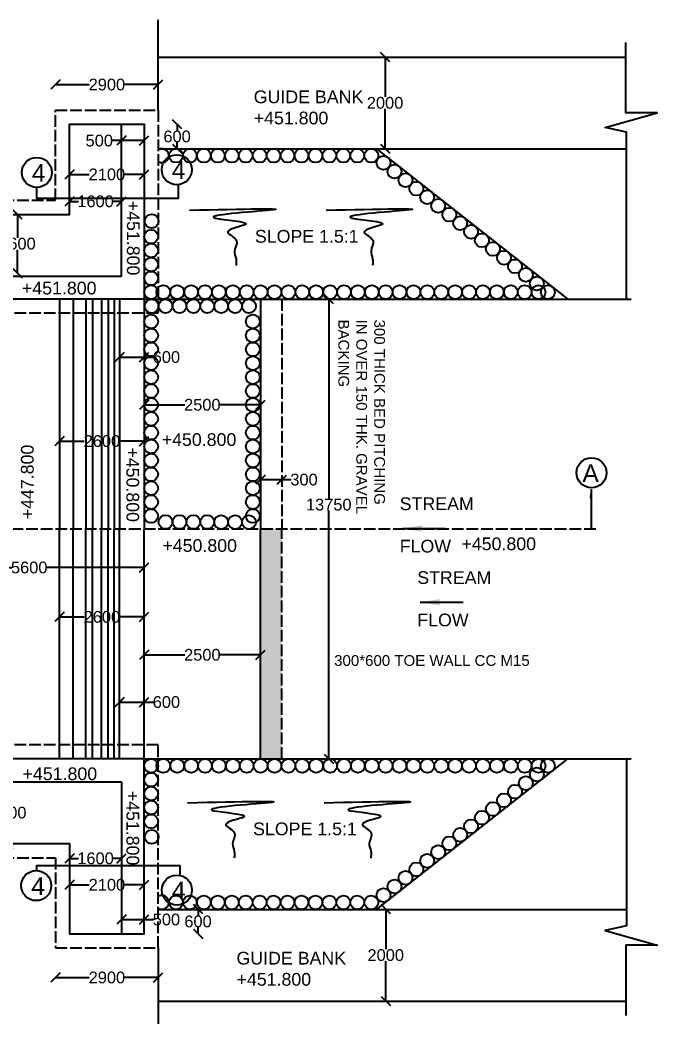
# Model space of a CAD drawing. Header units: millimetres. Extents: x 5124 to 3633060, y 2311 to 45957943.
# Drawn here: x 3617628 to 3624137, y 45935061 to 45945258 of the extents above; entities that cross this region are included whole.
import ezdxf

# ---------------------------------------------------------------- set-up
doc = ezdxf.new("R2010")
doc.units = ezdxf.units.MM
doc.header["$MEASUREMENT"] = 0
doc.linetypes.add('ACAD_ISO02W100', pattern=[15, 12, -3])
for name, color, linetype in [('DIMENSION', 7, 'Continuous'), ('DRAWING', 7, 'Continuous'), ('TEXT', 7, 'Continuous')]:
    doc.layers.add(name, color=color, linetype=linetype)
doc.styles.get("Standard").update_dxf_attribs({"font": 'arial.ttf', "height": 120})
doc.dimstyles.get("Standard").update_dxf_attribs({"dimtxt": 200, "dimasz": 110, "dimexe": 0.18, "dimexo": 0.0625, "dimgap": 0.09, "dimtad": 0, "dimtih": 1, "dimtoh": 1, "dimdec": 0, "dimzin": 0, "dimdsep": 46, "dimtxsty": 'Standard', "dimblk": 'OBLIQUE', "dimcen": 0.09, "dimse1": 1, "dimse2": 1, "dimadec": 0, "dimazin": 0, "dimtfac": 1, "dimtdec": 0, "dimtofl": 0, "dimtmove": 0, "dimatfit": 3, "dimfxl": 1, "dimtolj": 1, "dimtzin": 0, "dimarcsym": 0})

# ---------------------------------------------------------------- blocks, each defined once
blk = doc.blocks.new('_Oblique')
at = {"color": 0, "linetype": 'ByBlock', "lineweight": -2}
blk.add_line((-0.5, -0.5), (0.5, 0.5), dxfattribs=at)
blk = doc.blocks.new('*D183')
at = {"layer": 'Defpoints', "color": 0, "linetype": 'Continuous', "transparency": 16777216}
for p in [(3616548, 45939658), (3618896, 45939658), (3618896, 45939658)]:
    blk.add_point(p, dxfattribs=at)
at = {"layer": 'DIMENSION', "color": 0, "linetype": 'Continuous', "lineweight": -2, "transparency": 16777216}
for p, q in [((3616548, 45939658), (3617543, 45939658)), ((3618896, 45939658), (3617901, 45939658))]:
    blk.add_line(p, q, dxfattribs=at)
at = {"layer": 'DIMENSION', "color": 0, "linetype": 'Continuous', "lineweight": -2, "transparency": 16777216, "xscale": 95, "yscale": 95, "zscale": 95, "rotation": 180}
blk.add_blockref('_Oblique', (3616548, 45939658), dxfattribs=at)
at = {"layer": 'DIMENSION', "color": 0, "linetype": 'Continuous', "lineweight": -2, "transparency": 16777216, "xscale": 95, "yscale": 95, "zscale": 95}
blk.add_blockref('_Oblique', (3618896, 45939658), dxfattribs=at)
at = {"layer": 'DIMENSION', "color": 0, "linetype": 'Continuous', "transparency": 16777216, "insert": (3617722, 45939658), "char_height": 120, "attachment_point": 5}
blk.add_mtext('\\A1;5600', dxfattribs=at)
blk = doc.blocks.new('*D187')
at = {"layer": 'Defpoints', "color": 0, "linetype": 'Continuous', "transparency": 16777216}
for p in [(3617557, 45943270), (3617557, 45942670), (3617602, 45942670)]:
    blk.add_point(p, dxfattribs=at)
at = {"layer": 'DIMENSION', "color": 0, "linetype": 'Continuous', "lineweight": -2, "transparency": 16777216}
for p, q in [((3617602, 45943270), (3617602, 45943031)), ((3617602, 45942670), (3617602, 45942909))]:
    blk.add_line(p, q, dxfattribs=at)
at = {"layer": 'DIMENSION', "color": 0, "linetype": 'Continuous', "lineweight": -2, "transparency": 16777216, "xscale": 95, "yscale": 95, "zscale": 95}
for p, rotation in [((3617602, 45943270), 90), ((3617602, 45942670), 270)]:
    blk.add_blockref('_Oblique', p, dxfattribs=dict(at, rotation=rotation))
at = {"layer": 'DIMENSION', "color": 0, "linetype": 'Continuous', "transparency": 16777216, "insert": (3617602, 45942970), "char_height": 120, "attachment_point": 5}
blk.add_mtext('\\A1;1600', dxfattribs=at)
blk = doc.blocks.new('*D188')
at = {"layer": 'Defpoints', "color": 0, "linetype": 'Continuous', "transparency": 16777216}
for p in [(3618135, 45943403), (3618666, 45943403), (3618666, 45943403)]:
    blk.add_point(p, dxfattribs=at)
at = {"layer": 'DIMENSION', "color": 0, "linetype": 'Continuous', "lineweight": -2, "transparency": 16777216}
for p, q in [((3618135, 45943403), (3618227, 45943403)), ((3618666, 45943403), (3618574, 45943403))]:
    blk.add_line(p, q, dxfattribs=at)
at = {"layer": 'DIMENSION', "color": 0, "linetype": 'Continuous', "lineweight": -2, "transparency": 16777216, "xscale": 95, "yscale": 95, "zscale": 95, "rotation": 180}
blk.add_blockref('_Oblique', (3618135, 45943403), dxfattribs=at)
at = {"layer": 'DIMENSION', "color": 0, "linetype": 'Continuous', "lineweight": -2, "transparency": 16777216, "xscale": 95, "yscale": 95, "zscale": 95}
blk.add_blockref('_Oblique', (3618666, 45943403), dxfattribs=at)
at = {"layer": 'DIMENSION', "color": 0, "linetype": 'Continuous', "transparency": 16777216, "insert": (3618400, 45943403), "char_height": 120, "attachment_point": 5}
blk.add_mtext('\\A1;1600', dxfattribs=at)
blk = doc.blocks.new('*D189')
at = {"layer": 'Defpoints', "color": 0, "linetype": 'Continuous', "transparency": 16777216}
for p in [(3618135, 45943678), (3618896, 45943678), (3618896, 45943678)]:
    blk.add_point(p, dxfattribs=at)
at = {"layer": 'DIMENSION', "color": 0, "linetype": 'Continuous', "lineweight": -2, "transparency": 16777216}
for p, q in [((3618135, 45943678), (3618336, 45943678)), ((3618896, 45943678), (3618696, 45943678))]:
    blk.add_line(p, q, dxfattribs=at)
at = {"layer": 'DIMENSION', "color": 0, "linetype": 'Continuous', "lineweight": -2, "transparency": 16777216, "xscale": 95, "yscale": 95, "zscale": 95, "rotation": 180}
blk.add_blockref('_Oblique', (3618135, 45943678), dxfattribs=at)
at = {"layer": 'DIMENSION', "color": 0, "linetype": 'Continuous', "lineweight": -2, "transparency": 16777216, "xscale": 95, "yscale": 95, "zscale": 95}
blk.add_blockref('_Oblique', (3618896, 45943678), dxfattribs=at)
at = {"layer": 'DIMENSION', "color": 0, "linetype": 'Continuous', "transparency": 16777216, "insert": (3618516, 45943678), "char_height": 120, "attachment_point": 5}
blk.add_mtext('\\A1;2100', dxfattribs=at)
blk = doc.blocks.new('*D190')
at = {"layer": 'Defpoints', "color": 0, "linetype": 'Continuous', "transparency": 16777216}
for p in [(3618666, 45944036), (3618896, 45944036), (3618666, 45944024)]:
    blk.add_point(p, dxfattribs=at)
at = {"layer": 'DIMENSION', "color": 0, "linetype": 'Continuous', "lineweight": -2, "transparency": 16777216}
for p, q in [((3618666, 45944024), (3618571, 45944024)), ((3618896, 45944024), (3618666, 45944024))]:
    blk.add_line(p, q, dxfattribs=at)
at = {"layer": 'DIMENSION', "color": 0, "linetype": 'Continuous', "lineweight": -2, "transparency": 16777216, "xscale": 95, "yscale": 95, "zscale": 95, "rotation": 180}
blk.add_blockref('_Oblique', (3618666, 45944024), dxfattribs=at)
at = {"layer": 'DIMENSION', "color": 0, "linetype": 'Continuous', "lineweight": -2, "transparency": 16777216, "xscale": 95, "yscale": 95, "zscale": 95}
blk.add_blockref('_Oblique', (3618896, 45944024), dxfattribs=at)
at = {"layer": 'DIMENSION', "color": 0, "linetype": 'Continuous', "transparency": 16777216, "insert": (3618438, 45944024), "char_height": 120, "attachment_point": 5}
blk.add_mtext('\\A1;500', dxfattribs=at)
blk = doc.blocks.new('*D191')
at = {"layer": 'Defpoints', "color": 0, "linetype": 'Continuous', "transparency": 16777216}
for p in [(3618896, 45944191), (3619233, 45944191), (3619041, 45943942)]:
    blk.add_point(p, dxfattribs=at)
at = {"layer": 'DIMENSION', "color": 0, "linetype": 'Continuous', "lineweight": -2, "transparency": 16777216}
for p, q in [((3619233, 45944191), (3619233, 45944128)), ((3619233, 45943942), (3619233, 45944005))]:
    blk.add_line(p, q, dxfattribs=at)
at = {"layer": 'DIMENSION', "color": 0, "linetype": 'Continuous', "lineweight": -2, "transparency": 16777216, "xscale": 95, "yscale": 95, "zscale": 95}
for p, rotation in [((3619233, 45944191), 90), ((3619233, 45943942), 270)]:
    blk.add_blockref('_Oblique', p, dxfattribs=dict(at, rotation=rotation))
at = {"layer": 'DIMENSION', "color": 0, "linetype": 'Continuous', "transparency": 16777216, "insert": (3619233, 45944066), "char_height": 120, "attachment_point": 5}
blk.add_mtext('\\A1;600', dxfattribs=at)
blk = doc.blocks.new('*D192')
at = {"layer": 'Defpoints', "color": 0, "linetype": 'Continuous', "transparency": 16777216}
for p in [(3619041, 45944597), (3617991, 45944335), (3619041, 45944335)]:
    blk.add_point(p, dxfattribs=at)
at = {"layer": 'DIMENSION', "color": 0, "linetype": 'Continuous', "lineweight": -2, "transparency": 16777216}
for p, q in [((3617991, 45944597), (3618336, 45944597)), ((3619041, 45944597), (3618696, 45944597))]:
    blk.add_line(p, q, dxfattribs=at)
at = {"layer": 'DIMENSION', "color": 0, "linetype": 'Continuous', "lineweight": -2, "transparency": 16777216, "xscale": 95, "yscale": 95, "zscale": 95, "rotation": 180}
blk.add_blockref('_Oblique', (3617991, 45944597), dxfattribs=at)
at = {"layer": 'DIMENSION', "color": 0, "linetype": 'Continuous', "lineweight": -2, "transparency": 16777216, "xscale": 95, "yscale": 95, "zscale": 95}
blk.add_blockref('_Oblique', (3619041, 45944597), dxfattribs=at)
at = {"layer": 'DIMENSION', "color": 0, "linetype": 'Continuous', "transparency": 16777216, "insert": (3618516, 45944597), "char_height": 120, "attachment_point": 5}
blk.add_mtext('\\A1;2900', dxfattribs=at)
blk = doc.blocks.new('*D194')
at = {"layer": 'Defpoints', "color": 0, "linetype": 'Continuous', "transparency": 16777216}
for p in [(3621358, 45944879), (3621600, 45944879), (3621600, 45943942)]:
    blk.add_point(p, dxfattribs=at)
at = {"layer": 'DIMENSION', "color": 0, "linetype": 'Continuous', "lineweight": -2, "transparency": 16777216}
for p, q in [((3621358, 45944879), (3621358, 45944472)), ((3621358, 45943942), (3621358, 45944349))]:
    blk.add_line(p, q, dxfattribs=at)
at = {"layer": 'DIMENSION', "color": 0, "linetype": 'Continuous', "lineweight": -2, "transparency": 16777216, "xscale": 95, "yscale": 95, "zscale": 95}
for p, rotation in [((3621358, 45944879), 90), ((3621358, 45943942), 270)]:
    blk.add_blockref('_Oblique', p, dxfattribs=dict(at, rotation=rotation))
at = {"layer": 'DIMENSION', "color": 0, "linetype": 'Continuous', "transparency": 16777216, "insert": (3621358, 45944410), "char_height": 120, "attachment_point": 5}
blk.add_mtext('\\A1;2000', dxfattribs=at)
blk = doc.blocks.new('*D195')
at = {"layer": 'Defpoints', "color": 0, "linetype": 'Continuous', "transparency": 16777216}
for p in [(3618645, 45941810), (3618896, 45941810), (3618896, 45941810)]:
    blk.add_point(p, dxfattribs=at)
at = {"layer": 'DIMENSION', "color": 0, "linetype": 'Continuous', "lineweight": -2, "transparency": 16777216}
for p, q in [((3618645, 45941810), (3618896, 45941810)), ((3618896, 45941810), (3618991, 45941810))]:
    blk.add_line(p, q, dxfattribs=at)
at = {"layer": 'DIMENSION', "color": 0, "linetype": 'Continuous', "lineweight": -2, "transparency": 16777216, "xscale": 95, "yscale": 95, "zscale": 95, "rotation": 180}
blk.add_blockref('_Oblique', (3618645, 45941810), dxfattribs=at)
at = {"layer": 'DIMENSION', "color": 0, "linetype": 'Continuous', "lineweight": -2, "transparency": 16777216, "xscale": 95, "yscale": 95, "zscale": 95}
blk.add_blockref('_Oblique', (3618896, 45941810), dxfattribs=at)
at = {"layer": 'DIMENSION', "color": 0, "linetype": 'Continuous', "transparency": 16777216, "insert": (3619124, 45941810), "char_height": 120, "attachment_point": 5}
blk.add_mtext('\\A1;600', dxfattribs=at)
blk = doc.blocks.new('*D196')
at = {"layer": 'Defpoints', "color": 0, "linetype": 'Continuous', "transparency": 16777216}
for p in [(3618896, 45941322), (3620086, 45941322), (3620086, 45941322)]:
    blk.add_point(p, dxfattribs=at)
at = {"layer": 'DIMENSION', "color": 0, "linetype": 'Continuous', "lineweight": -2, "transparency": 16777216}
for p, q in [((3618896, 45941322), (3619311, 45941322)), ((3620086, 45941322), (3619671, 45941322))]:
    blk.add_line(p, q, dxfattribs=at)
at = {"layer": 'DIMENSION', "color": 0, "linetype": 'Continuous', "lineweight": -2, "transparency": 16777216, "xscale": 95, "yscale": 95, "zscale": 95, "rotation": 180}
blk.add_blockref('_Oblique', (3618896, 45941322), dxfattribs=at)
at = {"layer": 'DIMENSION', "color": 0, "linetype": 'Continuous', "lineweight": -2, "transparency": 16777216, "xscale": 95, "yscale": 95, "zscale": 95}
blk.add_blockref('_Oblique', (3620086, 45941322), dxfattribs=at)
at = {"layer": 'DIMENSION', "color": 0, "linetype": 'Continuous', "transparency": 16777216, "insert": (3619491, 45941322), "char_height": 120, "attachment_point": 5}
blk.add_mtext('\\A1;2500', dxfattribs=at)
blk = doc.blocks.new('*D197')
at = {"layer": 'Defpoints', "color": 0, "linetype": 'Continuous', "transparency": 16777216}
for p in [(3620086, 45940557), (3620303, 45940557), (3620303, 45940557)]:
    blk.add_point(p, dxfattribs=at)
at = {"layer": 'DIMENSION', "color": 0, "linetype": 'Continuous', "lineweight": -2, "transparency": 16777216}
for p, q in [((3620086, 45940557), (3620303, 45940557)), ((3620303, 45940557), (3620398, 45940557))]:
    blk.add_line(p, q, dxfattribs=at)
at = {"layer": 'DIMENSION', "color": 0, "linetype": 'Continuous', "lineweight": -2, "transparency": 16777216, "xscale": 95, "yscale": 95, "zscale": 95, "rotation": 180}
blk.add_blockref('_Oblique', (3620086, 45940557), dxfattribs=at)
at = {"layer": 'DIMENSION', "color": 0, "linetype": 'Continuous', "lineweight": -2, "transparency": 16777216, "xscale": 95, "yscale": 95, "zscale": 95}
blk.add_blockref('_Oblique', (3620303, 45940557), dxfattribs=at)
at = {"layer": 'DIMENSION', "color": 0, "linetype": 'Continuous', "transparency": 16777216, "insert": (3620530, 45940557), "char_height": 120, "attachment_point": 5}
blk.add_mtext('\\A1;300', dxfattribs=at)
blk = doc.blocks.new('*D198')
at = {"layer": 'Defpoints', "color": 0, "linetype": 'Continuous', "transparency": 16777216}
for p in [(3618033, 45940951), (3618896, 45940951), (3618896, 45940951)]:
    blk.add_point(p, dxfattribs=at)
at = {"layer": 'DIMENSION', "color": 0, "linetype": 'Continuous', "lineweight": -2, "transparency": 16777216}
for p, q in [((3618033, 45940951), (3618285, 45940951)), ((3618896, 45940951), (3618645, 45940951))]:
    blk.add_line(p, q, dxfattribs=at)
at = {"layer": 'DIMENSION', "color": 0, "linetype": 'Continuous', "lineweight": -2, "transparency": 16777216, "xscale": 95, "yscale": 95, "zscale": 95, "rotation": 180}
blk.add_blockref('_Oblique', (3618033, 45940951), dxfattribs=at)
at = {"layer": 'DIMENSION', "color": 0, "linetype": 'Continuous', "lineweight": -2, "transparency": 16777216, "xscale": 95, "yscale": 95, "zscale": 95}
blk.add_blockref('_Oblique', (3618896, 45940951), dxfattribs=at)
at = {"layer": 'DIMENSION', "color": 0, "linetype": 'Continuous', "transparency": 16777216, "insert": (3618465, 45940951), "char_height": 120, "attachment_point": 5}
blk.add_mtext('\\A1;2600', dxfattribs=at)
blk = doc.blocks.new('*D199')
at = {"layer": 'Defpoints', "color": 0, "linetype": 'Continuous', "transparency": 16777216}
for p in [(3618033, 45939153), (3618896, 45939153), (3618896, 45939153)]:
    blk.add_point(p, dxfattribs=at)
at = {"layer": 'DIMENSION', "color": 0, "linetype": 'Continuous', "lineweight": -2, "transparency": 16777216}
for p, q in [((3618033, 45939153), (3618285, 45939153)), ((3618896, 45939153), (3618645, 45939153))]:
    blk.add_line(p, q, dxfattribs=at)
at = {"layer": 'DIMENSION', "color": 0, "linetype": 'Continuous', "lineweight": -2, "transparency": 16777216, "xscale": 95, "yscale": 95, "zscale": 95, "rotation": 180}
blk.add_blockref('_Oblique', (3618033, 45939153), dxfattribs=at)
at = {"layer": 'DIMENSION', "color": 0, "linetype": 'Continuous', "lineweight": -2, "transparency": 16777216, "xscale": 95, "yscale": 95, "zscale": 95}
blk.add_blockref('_Oblique', (3618896, 45939153), dxfattribs=at)
at = {"layer": 'DIMENSION', "color": 0, "linetype": 'Continuous', "transparency": 16777216, "insert": (3618465, 45939153), "char_height": 120, "attachment_point": 5}
blk.add_mtext('\\A1;2600', dxfattribs=at)
blk = doc.blocks.new('*D200')
at = {"layer": 'Defpoints', "color": 0, "linetype": 'Continuous', "transparency": 16777216}
for p in [(3618896, 45938765), (3620086, 45938765), (3620086, 45938765)]:
    blk.add_point(p, dxfattribs=at)
at = {"layer": 'DIMENSION', "color": 0, "linetype": 'Continuous', "lineweight": -2, "transparency": 16777216}
for p, q in [((3618896, 45938765), (3619311, 45938765)), ((3620086, 45938765), (3619671, 45938765))]:
    blk.add_line(p, q, dxfattribs=at)
at = {"layer": 'DIMENSION', "color": 0, "linetype": 'Continuous', "lineweight": -2, "transparency": 16777216, "xscale": 95, "yscale": 95, "zscale": 95, "rotation": 180}
blk.add_blockref('_Oblique', (3618896, 45938765), dxfattribs=at)
at = {"layer": 'DIMENSION', "color": 0, "linetype": 'Continuous', "lineweight": -2, "transparency": 16777216, "xscale": 95, "yscale": 95, "zscale": 95}
blk.add_blockref('_Oblique', (3620086, 45938765), dxfattribs=at)
at = {"layer": 'DIMENSION', "color": 0, "linetype": 'Continuous', "transparency": 16777216, "insert": (3619491, 45938765), "char_height": 120, "attachment_point": 5}
blk.add_mtext('\\A1;2500', dxfattribs=at)
blk = doc.blocks.new('*D201')
at = {"layer": 'Defpoints', "color": 0, "linetype": 'Continuous', "transparency": 16777216}
for p in [(3618645, 45938282), (3618896, 45938282), (3618896, 45938282)]:
    blk.add_point(p, dxfattribs=at)
at = {"layer": 'DIMENSION', "color": 0, "linetype": 'Continuous', "lineweight": -2, "transparency": 16777216}
for p, q in [((3618645, 45938282), (3618896, 45938282)), ((3618896, 45938282), (3618991, 45938282))]:
    blk.add_line(p, q, dxfattribs=at)
at = {"layer": 'DIMENSION', "color": 0, "linetype": 'Continuous', "lineweight": -2, "transparency": 16777216, "xscale": 95, "yscale": 95, "zscale": 95, "rotation": 180}
blk.add_blockref('_Oblique', (3618645, 45938282), dxfattribs=at)
at = {"layer": 'DIMENSION', "color": 0, "linetype": 'Continuous', "lineweight": -2, "transparency": 16777216, "xscale": 95, "yscale": 95, "zscale": 95}
blk.add_blockref('_Oblique', (3618896, 45938282), dxfattribs=at)
at = {"layer": 'DIMENSION', "color": 0, "linetype": 'Continuous', "transparency": 16777216, "insert": (3619124, 45938282), "char_height": 120, "attachment_point": 5}
blk.add_mtext('\\A1;600', dxfattribs=at)
blk = doc.blocks.new('*D204')
at = {"layer": 'Defpoints', "color": 0, "linetype": 'Continuous', "transparency": 16777216}
for p in [(3617508, 45937468), (3617508, 45936834), (3617508, 45936834)]:
    blk.add_point(p, dxfattribs=at)
at = {"layer": 'DIMENSION', "color": 0, "linetype": 'Continuous', "lineweight": -2, "transparency": 16777216}
for p, q in [((3617508, 45937468), (3617508, 45937212)), ((3617508, 45936834), (3617508, 45937090))]:
    blk.add_line(p, q, dxfattribs=at)
at = {"layer": 'DIMENSION', "color": 0, "linetype": 'Continuous', "lineweight": -2, "transparency": 16777216, "xscale": 95, "yscale": 95, "zscale": 95}
for p, rotation in [((3617508, 45937468), 90), ((3617508, 45936834), 270)]:
    blk.add_blockref('_Oblique', p, dxfattribs=dict(at, rotation=rotation))
at = {"layer": 'DIMENSION', "color": 0, "linetype": 'Continuous', "transparency": 16777216, "insert": (3617508, 45937151), "char_height": 120, "attachment_point": 5}
blk.add_mtext('\\A1;1600', dxfattribs=at)
blk = doc.blocks.new('*D209')
at = {"layer": 'Defpoints', "color": 0, "linetype": 'Continuous', "transparency": 16777216}
for p in [(3618135, 45936684), (3618666, 45936684), (3618666, 45936684)]:
    blk.add_point(p, dxfattribs=at)
at = {"layer": 'DIMENSION', "color": 0, "linetype": 'Continuous', "lineweight": -2, "transparency": 16777216}
for p, q in [((3618135, 45936684), (3618227, 45936684)), ((3618666, 45936684), (3618574, 45936684))]:
    blk.add_line(p, q, dxfattribs=at)
at = {"layer": 'DIMENSION', "color": 0, "linetype": 'Continuous', "lineweight": -2, "transparency": 16777216, "xscale": 95, "yscale": 95, "zscale": 95, "rotation": 180}
blk.add_blockref('_Oblique', (3618135, 45936684), dxfattribs=at)
at = {"layer": 'DIMENSION', "color": 0, "linetype": 'Continuous', "lineweight": -2, "transparency": 16777216, "xscale": 95, "yscale": 95, "zscale": 95}
blk.add_blockref('_Oblique', (3618666, 45936684), dxfattribs=at)
at = {"layer": 'DIMENSION', "color": 0, "linetype": 'Continuous', "transparency": 16777216, "insert": (3618400, 45936684), "char_height": 120, "attachment_point": 5}
blk.add_mtext('\\A1;1600', dxfattribs=at)
blk = doc.blocks.new('*D210')
at = {"layer": 'Defpoints', "color": 0, "linetype": 'Continuous', "transparency": 16777216}
for p in [(3618135, 45936413), (3618896, 45936413), (3618896, 45936413)]:
    blk.add_point(p, dxfattribs=at)
at = {"layer": 'DIMENSION', "color": 0, "linetype": 'Continuous', "lineweight": -2, "transparency": 16777216}
for p, q in [((3618135, 45936413), (3618336, 45936413)), ((3618896, 45936413), (3618696, 45936413))]:
    blk.add_line(p, q, dxfattribs=at)
at = {"layer": 'DIMENSION', "color": 0, "linetype": 'Continuous', "lineweight": -2, "transparency": 16777216, "xscale": 95, "yscale": 95, "zscale": 95, "rotation": 180}
blk.add_blockref('_Oblique', (3618135, 45936413), dxfattribs=at)
at = {"layer": 'DIMENSION', "color": 0, "linetype": 'Continuous', "lineweight": -2, "transparency": 16777216, "xscale": 95, "yscale": 95, "zscale": 95}
blk.add_blockref('_Oblique', (3618896, 45936413), dxfattribs=at)
at = {"layer": 'DIMENSION', "color": 0, "linetype": 'Continuous', "transparency": 16777216, "insert": (3618516, 45936413), "char_height": 120, "attachment_point": 5}
blk.add_mtext('\\A1;2100', dxfattribs=at)
blk = doc.blocks.new('*D211')
at = {"layer": 'Defpoints', "color": 0, "linetype": 'Continuous', "transparency": 16777216}
for p in [(3618666, 45936058), (3618896, 45936058), (3618896, 45936058)]:
    blk.add_point(p, dxfattribs=at)
at = {"layer": 'DIMENSION', "color": 0, "linetype": 'Continuous', "lineweight": -2, "transparency": 16777216}
for p, q in [((3618666, 45936058), (3618896, 45936058)), ((3618896, 45936058), (3618991, 45936058))]:
    blk.add_line(p, q, dxfattribs=at)
at = {"layer": 'DIMENSION', "color": 0, "linetype": 'Continuous', "lineweight": -2, "transparency": 16777216, "xscale": 95, "yscale": 95, "zscale": 95, "rotation": 180}
blk.add_blockref('_Oblique', (3618666, 45936058), dxfattribs=at)
at = {"layer": 'DIMENSION', "color": 0, "linetype": 'Continuous', "lineweight": -2, "transparency": 16777216, "xscale": 95, "yscale": 95, "zscale": 95}
blk.add_blockref('_Oblique', (3618896, 45936058), dxfattribs=at)
at = {"layer": 'DIMENSION', "color": 0, "linetype": 'Continuous', "transparency": 16777216, "insert": (3619124, 45936058), "char_height": 120, "attachment_point": 5}
blk.add_mtext('\\A1;500', dxfattribs=at)
blk = doc.blocks.new('*D212')
at = {"layer": 'Defpoints', "color": 0, "linetype": 'Continuous', "transparency": 16777216}
for p in [(3619153, 45936163), (3618896, 45935913), (3619447, 45935913)]:
    blk.add_point(p, dxfattribs=at)
at = {"layer": 'DIMENSION', "color": 0, "linetype": 'Continuous', "lineweight": -2, "transparency": 16777216}
for p, q in [((3619447, 45936163), (3619447, 45936099)), ((3619447, 45935913), (3619447, 45935977))]:
    blk.add_line(p, q, dxfattribs=at)
at = {"layer": 'DIMENSION', "color": 0, "linetype": 'Continuous', "lineweight": -2, "transparency": 16777216, "xscale": 95, "yscale": 95, "zscale": 95}
for p, rotation in [((3619447, 45936163), 90), ((3619447, 45935913), 270)]:
    blk.add_blockref('_Oblique', p, dxfattribs=dict(at, rotation=rotation))
at = {"layer": 'DIMENSION', "color": 0, "linetype": 'Continuous', "transparency": 16777216, "insert": (3619447, 45936038), "char_height": 120, "attachment_point": 5}
blk.add_mtext('\\A1;600', dxfattribs=at)
blk = doc.blocks.new('*D213')
at = {"layer": 'Defpoints', "color": 0, "linetype": 'Continuous', "transparency": 16777216}
for p in [(3617991, 45935769), (3619041, 45935769), (3619041, 45935465)]:
    blk.add_point(p, dxfattribs=at)
at = {"layer": 'DIMENSION', "color": 0, "linetype": 'Continuous', "lineweight": -2, "transparency": 16777216}
for p, q in [((3617991, 45935465), (3618336, 45935465)), ((3619041, 45935465), (3618696, 45935465))]:
    blk.add_line(p, q, dxfattribs=at)
at = {"layer": 'DIMENSION', "color": 0, "linetype": 'Continuous', "lineweight": -2, "transparency": 16777216, "xscale": 95, "yscale": 95, "zscale": 95, "rotation": 180}
blk.add_blockref('_Oblique', (3617991, 45935465), dxfattribs=at)
at = {"layer": 'DIMENSION', "color": 0, "linetype": 'Continuous', "lineweight": -2, "transparency": 16777216, "xscale": 95, "yscale": 95, "zscale": 95}
blk.add_blockref('_Oblique', (3619041, 45935465), dxfattribs=at)
at = {"layer": 'DIMENSION', "color": 0, "linetype": 'Continuous', "transparency": 16777216, "insert": (3618516, 45935465), "char_height": 120, "attachment_point": 5}
blk.add_mtext('\\A1;2900', dxfattribs=at)
blk = doc.blocks.new('*D214')
at = {"layer": 'Defpoints', "color": 0, "linetype": 'Continuous', "transparency": 16777216}
for p in [(3621365, 45936163), (3621365, 45935225), (3621365, 45935225)]:
    blk.add_point(p, dxfattribs=at)
at = {"layer": 'DIMENSION', "color": 0, "linetype": 'Continuous', "lineweight": -2, "transparency": 16777216}
for p, q in [((3621365, 45936163), (3621365, 45935755)), ((3621365, 45935225), (3621365, 45935632))]:
    blk.add_line(p, q, dxfattribs=at)
at = {"layer": 'DIMENSION', "color": 0, "linetype": 'Continuous', "lineweight": -2, "transparency": 16777216, "xscale": 95, "yscale": 95, "zscale": 95}
for p, rotation in [((3621365, 45936163), 90), ((3621365, 45935225), 270)]:
    blk.add_blockref('_Oblique', p, dxfattribs=dict(at, rotation=rotation))
at = {"layer": 'DIMENSION', "color": 0, "linetype": 'Continuous', "transparency": 16777216, "insert": (3621365, 45935694), "char_height": 120, "attachment_point": 5}
blk.add_mtext('\\A1;2000', dxfattribs=at)
blk = doc.blocks.new('*D215')
at = {"layer": 'Defpoints', "color": 0, "linetype": 'Continuous', "transparency": 16777216}
for p in [(3620654, 45942403), (3620783, 45942403), (3620654, 45937701)]:
    blk.add_point(p, dxfattribs=at)
at = {"layer": 'DIMENSION', "color": 0, "linetype": 'Continuous', "lineweight": -2, "transparency": 16777216}
for p, q in [((3620783, 45942403), (3620783, 45940362)), ((3620783, 45937701), (3620783, 45940240))]:
    blk.add_line(p, q, dxfattribs=at)
at = {"layer": 'DIMENSION', "color": 0, "linetype": 'Continuous', "lineweight": -2, "transparency": 16777216, "xscale": 95, "yscale": 95, "zscale": 95}
for p, rotation in [((3620783, 45942403), 90), ((3620783, 45937701), 270)]:
    blk.add_blockref('_Oblique', p, dxfattribs=dict(at, rotation=rotation))
at = {"layer": 'DIMENSION', "color": 0, "linetype": 'Continuous', "transparency": 16777216, "insert": (3620783, 45940301), "char_height": 120, "attachment_point": 5}
blk.add_mtext('\\A1;13750', dxfattribs=at)

msp = doc.modelspace()

# ---------------------------------------------------------------- hatches: boundary and pattern name
at = {"layer": 'DRAWING', "linetype": 'Continuous'}
h = msp.add_hatch(dxfattribs=at)
h.set_pattern_fill('AR-CONC', color=256, scale=10, style=0)
h.set_pattern_definition([(50, (0, 0), (71.72601826, -6.2752135), [7.5, -82.5]), (355, (0, 0), (-13.87513336, 75.21921337), [6, -66]), (100.4514, (5.98, -0.52), (57.85093817, 68.94395421), [6.374019, -70.1142112]), (46.1842, (0, 20), (106.72410486, -16.55190143), [11.25, -123.75]), (96.6356, (8.89, 18.62), (93.46627055, 97.4117871), [9.5610288, -105.1713]), (351.1842, (0, 20), (93.46619451, 97.4118601), [9, -99]), (21, (10, 15), (59.69070521, -40.26188907), [7.5, -82.5]), (326, (10, 15), (24.33153319, 72.5150045), [6, -66]), (71.4514, (14.974, 11.645), (84.02226286, 32.25304967), [6.374019, -70.1142112]), (37.5, (0, 0), (1.215985532, 33.289385383), [0, -65.2, 0, -67, 0, -66.25]), (7.5, (0, 0), (26.306953744, 39.441171188), [0, -38.2, 0, -63.7, 0, -25.25]), (327.5, (-22.3, 0), (53.382243617, -2.255487173), [0, -25, 0, -78, 0, -103.5]), (317.5, (-32.3, 0), (58.318616934, 10.010498233), [0, -32.5, 0, -51.8, 0, -73.5])])
h.paths.add_polyline_path([(3620303.1, 45940052.8), (3620085.9, 45940052.8), (3620085.9, 45937701.3), (3620303.1, 45937701.3)])

# ---------------------------------------------------------------- linework, layer by layer
at = {"layer": 'DIMENSION', "linetype": 'Continuous'}
for points in [[(3619243.3, 45943580.6), (3619243.3, 45943431.6), (3617799.2, 45943431.6), (3617799.2, 45943538.8)], [(3619263.5, 45936513.8), (3619263.5, 45936607.2), (3617798.3, 45936607.2), (3617798.3, 45936556.9)]]:
    msp.add_lwpolyline(points, dxfattribs=at)
for centre in [(3617799.8, 45943698.7), (3619229.6, 45943726.5), (3623467.6, 45940626.9), (3617793.7, 45936405.2), (3619230.9, 45936359.5)]:
    msp.add_circle(centre, 153.7, dxfattribs=at)
at = {"layer": 'DRAWING', "linetype": 'Continuous'}
for points in [[(3619040.7, 45944335.4), (3619040.7, 45945258.4)], [(3623824.9, 45942403), (3623824.9, 45944109.8), (3623605.9, 45944159.1), (3624137.1, 45944309.1), (3623817.4, 45944309.1), (3623817.4, 45945026.6)], [(3619040.7, 45944879.2), (3623817.4, 45944879.2)], [(3612604.6, 45941350.4), (3613113.8, 45941350.4), (3616691.9, 45943126.6), (3616691.9, 45943269.9), (3618135.1, 45943269.9), (3618135.1, 45944191), (3618896.4, 45944191), (3618896.4, 45942403), (3616512.3, 45942403), (3613405.3, 45940840.9), (3613405.3, 45940052.8)], [(3616547.6, 45942636.6), (3618665.7, 45942636.6), (3618665.7, 45944191)], [(3619040.7, 45943941.8), (3623824.9, 45943941.8)], [(3621270.8, 45943941.8), (3623225.4, 45942403)], [(3618032.9, 45942403), (3618032.9, 45940052.8)], [(3618172.1, 45942403), (3618172.1, 45940052.8)], [(3618300.6, 45942403), (3618300.6, 45940052.8)], [(3618368.7, 45942403), (3618368.7, 45940052.8)], [(3618460.2, 45942403), (3618460.2, 45940052.8)], [(3618529.3, 45942403), (3618529.3, 45940052.8)], [(3618590.6, 45942403), (3618590.6, 45940052.8)], [(3618645.1, 45942403), (3618645.1, 45940052.8)], [(3618896.4, 45942403), (3618896.4, 45940052.8)], [(3618896.4, 45942403), (3618896.4, 45940074.7)], [(3618896.4, 45942403), (3623871.3, 45942403)], [(3620085.9, 45942403), (3620085.9, 45940052.8)], [(3612604.6, 45938754), (3613113.8, 45938754), (3616691.9, 45936977.7), (3616691.9, 45936834.5), (3618135.1, 45936834.5), (3618135.1, 45935913.3), (3618896.4, 45935913.3), (3618896.4, 45937701.3), (3616512.3, 45937701.3), (3613405.3, 45939263.5), (3613405.3, 45940051.6)], [(3618032.9, 45937701.3), (3618032.9, 45940051.6)], [(3618172.1, 45937701.3), (3618172.1, 45940051.6)], [(3618300.6, 45937701.3), (3618300.6, 45940051.6)], [(3618368.7, 45937701.3), (3618368.7, 45940051.6)], [(3618460.2, 45937701.3), (3618460.2, 45940051.6)], [(3618529.3, 45937701.3), (3618529.3, 45940051.6)], [(3618590.6, 45937701.3), (3618590.6, 45940051.6)], [(3618645.1, 45937701.3), (3618645.1, 45940051.6)], [(3618896.4, 45937701.3), (3618896.4, 45940051.6)], [(3620085.9, 45937701.3), (3620085.9, 45940051.6)], [(3618896.4, 45937701.3), (3618896.4, 45940029.7)], [(3618896.4, 45937701.3), (3623871.3, 45937701.3)], [(3621270.8, 45936162.5), (3623225.4, 45937701.3)], [(3623824.9, 45937701.3), (3623824.9, 45935994.5), (3623605.9, 45935945.3), (3624137.1, 45935795.3), (3623817.4, 45935795.3), (3623817.4, 45935077.8)], [(3616547.6, 45937467.7), (3618665.7, 45937467.7), (3618665.7, 45935913.3)], [(3619040.7, 45936162.5), (3623824.9, 45936162.5)], [(3619040.7, 45935769), (3619040.7, 45934846)], [(3619040.7, 45935225.2), (3623817.4, 45935225.2)]]:
    msp.add_lwpolyline(points, dxfattribs=at)
at = {"layer": 'DRAWING', "linetype": 'ACAD_ISO02W100', "ltscale": 10}
for points in [[(3612470.3, 45941494.7), (3613080, 45941494.7), (3616547.6, 45943216.1), (3616547.6, 45943414.2), (3617990.8, 45943414.2), (3617990.8, 45944335.4), (3619040.7, 45944335.4), (3619040.7, 45942258.7), (3616546.5, 45942258.7), (3613549.6, 45940751.9), (3613549.6, 45940052.8)], [(3620303.1, 45942403), (3620303.1, 45940052.8)], [(3604191, 45940052.8), (3623532.4, 45940052.8)], [(3612470.3, 45938609.6), (3613080, 45938609.6), (3616547.6, 45936888.3), (3616547.6, 45936690.2), (3617990.8, 45936690.2), (3617990.8, 45935769), (3619040.7, 45935769), (3619040.7, 45937845.7), (3616546.5, 45937845.7), (3613549.6, 45939352.4), (3613549.6, 45940051.6)], [(3620303.1, 45937701.3), (3620303.1, 45940051.6)]]:
    msp.add_lwpolyline(points, dxfattribs=at)
at = {"layer": 'DRAWING', "linetype": 'Continuous'}
for centre in [(3619222.2, 45943870.8), (3619364.2, 45943870.8), (3619507.2, 45943870.8), (3619649.2, 45943870.8), (3619792.2, 45943870.8), (3619934.2, 45943870.8), (3620077.2, 45943870.8), (3620219.2, 45943870.8), (3620362.2, 45943870.8), (3620504.2, 45943870.8), (3620647.2, 45943870.8), (3620789.2, 45943870.8), (3620932.2, 45943870.8), (3621074.2, 45943870.8), (3621217.2, 45943870.8), (3621341.9, 45943797.2), (3621455.3, 45943707.9), (3621567.3, 45943619.8), (3621677.5, 45943533), (3621788.9, 45943444.9), (3621901.2, 45943356.5), (3622014.6, 45943267.2), (3618973.6, 45943200.2), (3622126.5, 45943179.1), (3618967.4, 45943042), (3622236.7, 45943092.3), (3622348.1, 45943004.3), (3618967.4, 45942900), (3622460.4, 45942915.9), (3618967.4, 45942758), (3622573.8, 45942826.6), (3622685.8, 45942738.4), (3622796, 45942651.7), (3618967.4, 45942616), (3622909.4, 45942562.4), (3618967.4, 45942474), (3619092.4, 45942474), (3619234.4, 45942474), (3619376.4, 45942474), (3619518.4, 45942474), (3619660.4, 45942474), (3619802.4, 45942474), (3619944.4, 45942474), (3620086.4, 45942474), (3620228.4, 45942474), (3620370.4, 45942474), (3620512.4, 45942474), (3620654.4, 45942474), (3620796.4, 45942474), (3620938.4, 45942474), (3621080.4, 45942474), (3621222.4, 45942474), (3621364.4, 45942474), (3621506.4, 45942474), (3621648.4, 45942474), (3621790.4, 45942474), (3621932.4, 45942474), (3622074.4, 45942474), (3622216.4, 45942474), (3622358.4, 45942474), (3622500.4, 45942474), (3622642.4, 45942474), (3622784.4, 45942474), (3622926.4, 45942474), (3623021.7, 45942474), (3618973.6, 45942332), (3619115.6, 45942332), (3619257.6, 45942332), (3619399.6, 45942332), (3619541.6, 45942332), (3619683.5, 45942330.6), (3619825.5, 45942330.6), (3619967.5, 45942330.6), (3618967.4, 45942173.8), (3620006.4, 45942173.8), (3618967.4, 45942031.8), (3620006.4, 45942031.8), (3618967.4, 45941889.8), (3620006.4, 45941889.8), (3618967.4, 45941747.8), (3620006.4, 45941747.8), (3618967.4, 45941605.8), (3620006.4, 45941605.8), (3618967.4, 45941463.8), (3620006.4, 45941463.8), (3618967.4, 45941321.8), (3620006.4, 45941321.8), (3618967.4, 45941179.8), (3620006.4, 45941179.8), (3618967.4, 45941037.8), (3620006.4, 45941037.8), (3618967.4, 45940895.8), (3620006.4, 45940895.8), (3618967.4, 45940753.8), (3620006.4, 45940753.8), (3618967.4, 45940611.8), (3620006.4, 45940611.8), (3618967.4, 45940469.8), (3620006.4, 45940469.8), (3618967.4, 45940327.8), (3620006.4, 45940327.8), (3618967.4, 45940185.8), (3620006.4, 45940185.8), (3619115.6, 45940123.8), (3619257.6, 45940123.8), (3619399.6, 45940123.8), (3619541.6, 45940123.8), (3619683.5, 45940122.3), (3619825.5, 45940122.3), (3619967.5, 45940122.3), (3618967.4, 45937630.3), (3619092.4, 45937630.3), (3619234.4, 45937630.3), (3619376.4, 45937630.3), (3619518.4, 45937630.3), (3619660.4, 45937630.3), (3619802.4, 45937630.3), (3619944.4, 45937630.3), (3620086.4, 45937630.3), (3620228.4, 45937630.3), (3620370.4, 45937630.3), (3620512.4, 45937630.3), (3620654.4, 45937630.3), (3620796.4, 45937630.3), (3620938.4, 45937630.3), (3621080.4, 45937630.3), (3621222.4, 45937630.3), (3621364.4, 45937630.3), (3621506.4, 45937630.3), (3621648.4, 45937630.3), (3621790.4, 45937630.3), (3621932.4, 45937630.3), (3622074.4, 45937630.3), (3622216.4, 45937630.3), (3622358.4, 45937630.3), (3622500.4, 45937630.3), (3622642.4, 45937630.3), (3622784.4, 45937630.3), (3622909.4, 45937541.9), (3622926.4, 45937630.3), (3623021.7, 45937630.3), (3618967.4, 45937488.3), (3622796, 45937452.7), (3618967.4, 45937346.3), (3622685.8, 45937365.9), (3622573.8, 45937277.8), (3618967.4, 45937204.3), (3622460.4, 45937188.5), (3618967.4, 45937062.3), (3622348.1, 45937100.1), (3622126.5, 45936925.2), (3622236.7, 45937012), (3618973.6, 45936904.1), (3622014.6, 45936837.1), (3621901.2, 45936747.8), (3621788.9, 45936659.4), (3621677.5, 45936571.3), (3621567.3, 45936484.6), (3621455.3, 45936396.5), (3619222.2, 45936233.5), (3619364.2, 45936233.5), (3619507.2, 45936233.5), (3619649.2, 45936233.5), (3619792.2, 45936233.5), (3619934.2, 45936233.5), (3620077.2, 45936233.5), (3620219.2, 45936233.5), (3620362.2, 45936233.5), (3620504.2, 45936233.5), (3620647.2, 45936233.5), (3620789.2, 45936233.5), (3620932.2, 45936233.5), (3621074.2, 45936233.5), (3621217.2, 45936233.5), (3621341.9, 45936307.2)]:
    msp.add_circle(centre, 71, dxfattribs=at)
for centre in [(3619079.2, 45943870.8), (3619079.2, 45936233.5)]:
    msp.add_arc(centre, 71, 237.17372, 122.82628, dxfattribs=at)
at = {"layer": 'DRAWING'}
for points in [[(3619359.3, 45943312.5), (3620182.8, 45943312.5), (3619625.8, 45943231.5), (3619932.8, 45943167), (3619750.8, 45943086.5), (3619839.8, 45943001.5), (3619819.3, 45942897), (3619835.8, 45942816), (3619835.8, 45942747)], [(3620754.8, 45943312.5), (3621578.3, 45943312.5), (3621021.3, 45943231.5), (3621328.3, 45943167), (3621146.3, 45943086.5), (3621235.3, 45943001.5), (3621214.8, 45942897), (3621231.3, 45942816), (3621231.3, 45942747)], [(3619340.7, 45937252.7), (3620164.2, 45937252.7), (3619607.2, 45937171.7), (3619914.2, 45937107.2), (3619732.2, 45937026.7), (3619821.2, 45936941.7), (3619800.7, 45936837.2), (3619817.2, 45936756.2), (3619817.2, 45936687.2)], [(3620736.2, 45937252.7), (3621559.7, 45937252.7), (3621002.7, 45937171.7), (3621309.7, 45937107.2), (3621127.7, 45937026.7), (3621216.7, 45936941.7), (3621196.2, 45936837.2), (3621212.7, 45936756.2), (3621212.7, 45936687.2)]]:
    msp.add_spline(points, degree=3, dxfattribs=at)

# ---------------------------------------------------------------- texts
at = {"layer": 'DRAWING', "linetype": 'Continuous', "attachment_point": 1}
for s, insert, char_height, width in [('4', (3617749.3, 45943784), 180, 95.031), ('4', (3619179, 45943811.7), 180, 95.031), ('A', (3623374.9, 45940712.2), 180, 95.031), ('STREAM\\P \\PFLOW', (3621507.8, 45940375.5), 130, 533.151), ('STREAM\\P \\PFLOW', (3621687.2, 45939620.5), 130, 533.151), ('4', (3617743.1, 45936490.5), 180, 95.031), ('4', (3619180.4, 45936444.8), 180, 95.031)]:
    msp.add_mtext(s, dxfattribs=dict(at, insert=insert, char_height=char_height, width=width))
at = {"layer": 'TEXT'}
for s, rotation, p in [('+451.800', 270, (3618720.7, 45943408.6)), ('+447.800', 90, (3617767.7, 45940152)), ('+450.800', 270, (3618715.1, 45940886.7)), ('+451.800', 270, (3618716.1, 45937374.9))]:
    msp.add_text(s, height=130, rotation=rotation, dxfattribs=at).set_placement(p)
for s, p in [('SLOPE 1.5:1', (3620028.2, 45942980.4)), ('+451.800', (3617647.6, 45942451.3)), ('+450.800', (3619076.1, 45940901.6)), ('+450.800', (3619082.8, 45939818.4)), ('+450.800', (3622138.8, 45939835.7)), ('+451.800', (3617654, 45937483.9)), ('SLOPE 1.5:1', (3620009.6, 45936920.6))]:
    msp.add_text(s, height=130, dxfattribs=at).set_placement(p)
at = {"layer": 'TEXT', "linetype": 'Continuous'}
for s, insert, char_height, width, attachment_point in [('GUIDE BANK\\P\\pt130;+451.800', (3620016, 45944188.6), 130, 1165.65, 7), ('300*600 TOE WALL CC M15', (3620837.9, 45938762.3), 110, 1982.605, 1), ('GUIDE BANK\\P\\pt130;+451.800', (3619840.2, 45935379.8), 130, 1165.65, 7)]:
    msp.add_mtext(s, dxfattribs=dict(at, insert=insert, char_height=char_height, width=width, attachment_point=attachment_point))
at = {"layer": 'TEXT', "insert": (3621357.4, 45942194.4), "char_height": 110, "width": 2014.085, "attachment_point": 1, "rotation": 270}
msp.add_mtext('300 THICK BED PITCHING IN OVER 150 THK. GRAVEL BACKING', dxfattribs=at)

# ---------------------------------------------------------------- dimensions: what is measured, and where the dimension line sits
at = {"layer": 'DIMENSION', "linetype": 'Continuous'}
for base, p1, p2, text, picture, middle in [((3621357.6, 45944879.2), (3621600.3, 45943941.8), (3621600.3, 45944879.2), '2000', '*D194', (3621357.6, 45944410.5)), ((3619232.8, 45944191), (3619040.7, 45943941.8), (3618896.4, 45944191), '600', '*D191', (3619232.8, 45944066.4)), ((3617602.3, 45942670), (3617556.7, 45943269.9), (3617556.7, 45942670), '1600', '*D187', (3617602.3, 45942969.9)), ((3617508.1, 45936834.5), (3617508.1, 45937467.7), (3617508.1, 45936834.5), '1600', '*D204', (3617508.1, 45937151.1)), ((3619446.6, 45935913.3), (3619153, 45936162.5), (3618896.4, 45935913.3), '600', '*D212', (3619446.6, 45936037.9)), ((3621364.7, 45935225.2), (3621364.7, 45936162.5), (3621364.7, 45935225.2), '2000', '*D214', (3621364.7, 45935693.9))]:
    dim = msp.add_linear_dim(base=base, p1=p1, p2=p2, angle=90, text=text, dimstyle='Standard', override={"dimasz": 95, "dimarcsym": 1}, dxfattribs=at)
    dim.commit()
    dim.dimension.update_dxf_attribs({"geometry": picture, "text_midpoint": middle})
for base, p1, p2, text, picture, middle in [((3619040.7, 45944597.4), (3617990.8, 45944335.4), (3619040.7, 45944335.4), '2900', '*D192', (3618515.7, 45944597.4)), ((3618665.7, 45944023.6), (3618896.4, 45944036.3), (3618665.7, 45944036.3), '500', '*D190', (3618438.2, 45944023.6)), ((3618896.4, 45943678.1), (3618135.1, 45943678.1), (3618896.4, 45943678.1), '2100', '*D189', (3618515.7, 45943678.1)), ((3618665.7, 45943402.5), (3618135.1, 45943402.5), (3618665.7, 45943402.5), '1600', '*D188', (3618400.4, 45943402.5)), ((3618896.4, 45941810.4), (3618645.1, 45941810.4), (3618896.4, 45941810.4), '600', '*D195', (3619124.2, 45941810.4)), ((3620085.9, 45941321.8), (3618896.4, 45941321.8), (3620085.9, 45941321.8), '2500', '*D196', (3619491.2, 45941321.8)), ((3618896.4, 45940950.6), (3618032.9, 45940950.6), (3618896.4, 45940950.6), '2600', '*D198', (3618464.6, 45940950.6)), ((3620303.1, 45940557.1), (3620085.9, 45940557.1), (3620303.1, 45940557.1), '300', '*D197', (3620530.5, 45940557.1)), ((3618896.4, 45939657.5), (3616547.6, 45939657.5), (3618896.4, 45939657.5), '5600', '*D183', (3617722, 45939657.5)), ((3618896.4, 45939152.6), (3618032.9, 45939152.6), (3618896.4, 45939152.6), '2600', '*D199', (3618464.6, 45939152.6)), ((3620085.9, 45938765.2), (3618896.4, 45938765.2), (3620085.9, 45938765.2), '2500', '*D200', (3619491.2, 45938765.2)), ((3618896.4, 45938281.8), (3618645.1, 45938281.8), (3618896.4, 45938281.8), '600', '*D201', (3619124.2, 45938281.8)), ((3618665.7, 45936684.4), (3618135.1, 45936684.4), (3618665.7, 45936684.4), '1600', '*D209', (3618400.4, 45936684.4)), ((3618896.4, 45936412.6), (3618135.1, 45936412.6), (3618896.4, 45936412.6), '2100', '*D210', (3618515.7, 45936412.6)), ((3618896.4, 45936058.4), (3618665.7, 45936058.4), (3618896.4, 45936058.4), '500', '*D211', (3619123.8, 45936058.4)), ((3619040.7, 45935465.1), (3617990.8, 45935769), (3619040.7, 45935769), '2900', '*D213', (3618515.7, 45935465.1))]:
    dim = msp.add_linear_dim(base=base, p1=p1, p2=p2, text=text, dimstyle='Standard', override={"dimasz": 95, "dimarcsym": 1}, dxfattribs=at)
    dim.commit()
    dim.dimension.update_dxf_attribs({"geometry": picture, "text_midpoint": middle})
dim = msp.add_linear_dim(base=(3620783, 45942403), p1=(3620654.4, 45937701.3), p2=(3620654.4, 45942403), angle=90, text='13750', dimstyle='Standard', override={"dimasz": 95, "dimarcsym": 1}, dxfattribs=at)
dim.commit()
dim.dimension.update_dxf_attribs({"geometry": '*D215', "text_midpoint": (3620783, 45940301.1), "dimtype": 160})

# ---------------------------------------------------------------- leaders
msp.add_leader([(3623462.8, 45940460.3), (3623462.8, 45940052.7)], dimstyle='Standard', override={"dimasz": 95, "dimgap": 0.09, "dimtad": 0, "dimarcsym": 1}, dxfattribs=at)
at = {"layer": 'DRAWING'}
for points in [[(3621536.6, 45940057.7), (3621977.1, 45940057.7)], [(3621716, 45939302.8), (3622156.5, 45939302.8)]]:
    msp.add_leader(points, dimstyle='Standard', override={"dimasz": 200, "dimgap": 0.09, "dimtad": 0, "dimarcsym": 1}, dxfattribs=at)

doc.saveas('drawing.dxf')
